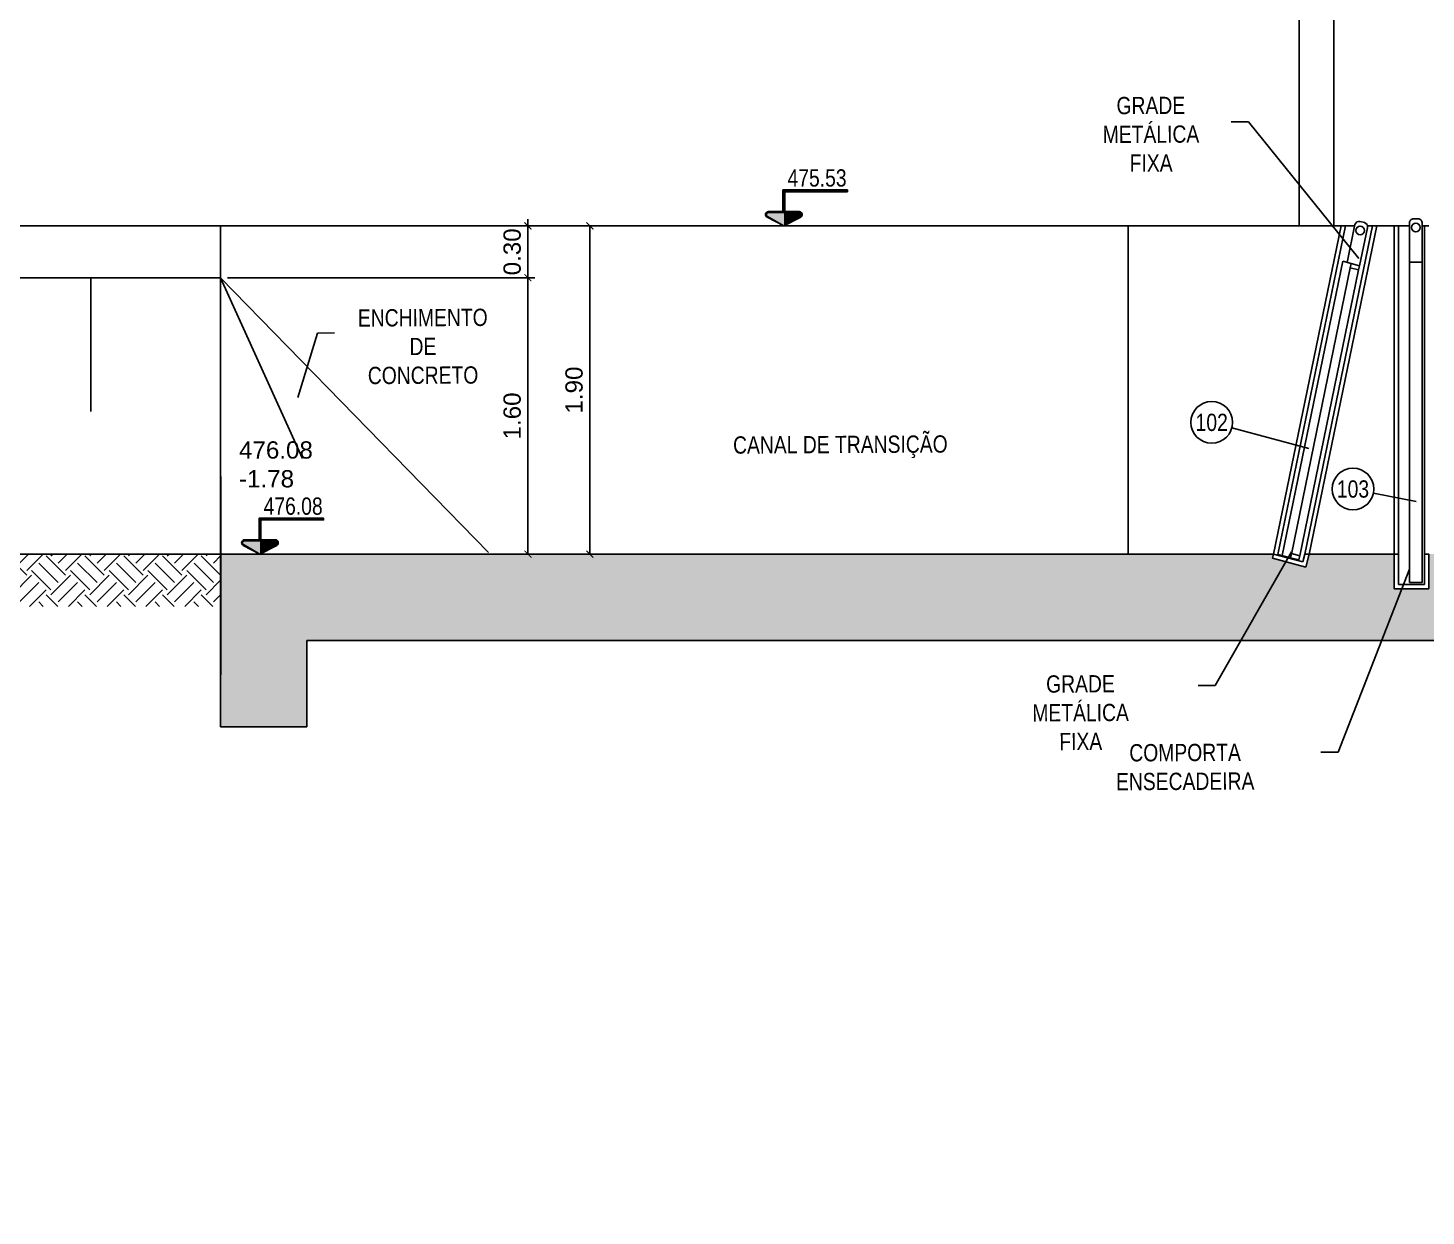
# Model space of a CAD drawing. Header units: feet. Extents: x 0 to 285374, y 0 to 9111566.
# Drawn here: x 285088.4 to 285096.49, y 9111346.33 to 9111353.21 of the extents above; entities that cross this region are included whole.
import ezdxf
from ezdxf import colors
from ezdxf.entities.mleader import LeaderData, LeaderLine
from ezdxf.enums import TextEntityAlignment as Align
from ezdxf.math import Vec2, Vec3

# ---------------------------------------------------------------- set-up
doc = ezdxf.new("R2010")
doc.units = ezdxf.units.FT
doc.header["$MEASUREMENT"] = 0
doc.layers.get('0').update_dxf_attribs({"linetype": 'CONTINUOUS'})
doc.layers.get('DEFPOINTS').update_dxf_attribs({"linetype": 'CONTINUOUS'})
for name, color, linetype in [('01', 1, 'CONTINUOUS'), ('02', 7, 'CONTINUOUS'), ('04', 4, 'CONTINUOUS'), ('A-NIVEIS', 1, 'CONTINUOUS'), ('A-TEXTO', 2, 'CONTINUOUS'), ('H-SA-CONTORNO', 2, 'CONTINUOUS'), ('H-SA-DIM', 1, 'CONTINUOUS'), ('H-SA-ESTRUTURA (CORTE)', 5, 'CONTINUOUS'), ('H-SA-HTC CONCRETO', 253, 'CONTINUOUS'), ('H-SA-TEXTO', 2, 'CONTINUOUS'), ('INDIC', 2, 'CONTINUOUS'), ('Left View-H-SA-EQUIP', 1, 'CONTINUOUS')]:
    doc.layers.add(name, color=color, linetype=linetype)
doc.styles.add('EGC_Arial_2.0mm', font='arial.ttf', dxfattribs={"width": 0.8, "height": 2})
doc.styles.get("Standard").update_dxf_attribs({"font": 'arial.ttf'})
doc.dimstyles.new('Copy of EGC_2.0mm', dxfattribs={"dimtxt": 0.1, "dimasz": 0.04, "dimexe": 0.04, "dimexo": 0.04, "dimgap": 0.04, "dimtad": 1, "dimzin": 1, "dimdsep": 46, "dimtxsty": 'Standard', "dimblk": 'ARCHTICK', "dimcen": 0, "dimclrd": 1, "dimclre": 1, "dimclrt": 2, "dimazin": 0, "dimtfac": 1, "dimtix": 1, "dimtmove": 1, "dimatfit": 3, "dimldrblk": 'NONE', "dimfxl": 0.002, "dimtolj": 1, "dimtzin": 0, "dimlwd": -1, "dimarcsym": 0})

# ---------------------------------------------------------------- blocks, each defined once
blk = doc.blocks.new('_None')
blk = doc.blocks.new('_ArchTick')
at = {"color": 0, "linetype": 'ByBlock', "const_width": 0.15}
blk.add_lwpolyline([(-0.5, -0.5), (0.5, 0.5)], dxfattribs=at)
blk = doc.blocks.new('*D1182')
at = {"layer": 'DEFPOINTS', "color": 0, "transparency": 16777216}
for p in [(285091.0334, 9111352.0623), (285091.2944, 9111352.0623), (285089.5154, 9111351.7623)]:
    blk.add_point(p, dxfattribs=at)
at = {"layer": 'H-SA-DIM', "color": 1, "transparency": 16777216}
for p, q in [((285091.2944, 9111352.0623), (285091.2944, 9111352.1023)), ((285091.2944, 9111351.7623), (285091.2944, 9111352.0623)), ((285091.2944, 9111351.7623), (285091.2944, 9111351.7223))]:
    blk.add_line(p, q, dxfattribs=at)
at = {"layer": 'H-SA-DIM', "color": 1, "lineweight": -2, "transparency": 16777216}
for p, q in [((285091.0734, 9111352.0623), (285091.3344, 9111352.0623)), ((285089.5554, 9111351.7623), (285091.3344, 9111351.7623))]:
    blk.add_line(p, q, dxfattribs=at)
at = {"layer": 'H-SA-DIM', "color": 1, "transparency": 16777216, "xscale": 0.04, "yscale": 0.04, "zscale": 0.04}
for p, rotation in [((285091.2944, 9111352.0623), 270), ((285091.2944, 9111351.7623), 90)]:
    blk.add_blockref('_ArchTick', p, dxfattribs=dict(at, rotation=rotation))
at = {"layer": 'H-SA-DIM', "color": 2, "transparency": 16777216, "insert": (285091.2033, 9111351.9123), "char_height": 0.1, "attachment_point": 5, "rotation": 90}
blk.add_mtext('\\A1;0.30', dxfattribs=at)
blk = doc.blocks.new('*D1183')
at = {"layer": 'DEFPOINTS', "color": 0, "transparency": 16777216}
for p in [(285089.5154, 9111351.7623), (285089.5156, 9111350.1623), (285091.2944, 9111350.1623)]:
    blk.add_point(p, dxfattribs=at)
at = {"layer": 'H-SA-DIM', "color": 1, "lineweight": -2, "transparency": 16777216}
for p, q in [((285089.5554, 9111351.7623), (285091.3344, 9111351.7623)), ((285089.5556, 9111350.1623), (285091.3344, 9111350.1623))]:
    blk.add_line(p, q, dxfattribs=at)
at = {"layer": 'H-SA-DIM', "color": 1, "transparency": 16777216}
blk.add_line((285091.2944, 9111351.7623), (285091.2944, 9111350.1623), dxfattribs=at)
at = {"layer": 'H-SA-DIM', "color": 1, "transparency": 16777216, "xscale": 0.04, "yscale": 0.04, "zscale": 0.04}
for p, rotation in [((285091.2944, 9111351.7623), 90), ((285091.2944, 9111350.1623), 270)]:
    blk.add_blockref('_ArchTick', p, dxfattribs=dict(at, rotation=rotation))
at = {"layer": 'H-SA-DIM', "color": 2, "transparency": 16777216, "insert": (285091.2033, 9111350.9623), "char_height": 0.1, "attachment_point": 5, "rotation": 90}
blk.add_mtext('\\A1;1.60', dxfattribs=at)
blk = doc.blocks.new('*U1202')
at = {"true_color": 0xffffff}
h = blk.add_hatch(color=7, dxfattribs=at)
h.dxf.hatch_style = 1
edge = h.paths.add_edge_path()
edge.add_line((-0.1, 1.66), (-1.77, 1.66))
edge.add_arc((-1.77, 1.31), 0.35, 90, 240)
edge.add_line((-1.95, 1.01), (0, 0))
edge.add_line((0, 0), (1.95, 1.01))
edge.add_arc((1.77, 1.31), 0.35, 300, 450)
edge.add_line((1.77, 1.66), (0.1, 1.66))
edge.add_line((0.1, 1.66), (0.1, 3.96))
edge.add_line((0.1, 3.96), (7.36, 3.96))
edge.add_line((7.36, 3.96), (7.36, 4.16))
edge.add_line((7.36, 4.16), (-0.1, 4.16))
edge.add_line((-0.1, 4.16), (-0.1, 1.66))
at = {"color": 7, "true_color": 0xffffff}
blk.add_lwpolyline([(-0.1, 1.66), (-1.77, 1.66, 0.767327), (-1.95, 1.01), (0, 0), (1.95, 1.01, 0.767327), (1.77, 1.66), (0.1, 1.66), (0.1, 3.96), (7.36, 3.96), (7.36, 4.16), (-0.1, 4.16)], format="xyb", close=True, dxfattribs=at)
blk.add_lwpolyline([(0, 1.56), (0, 4.06), (7.36, 4.06)])
blk.add_lwpolyline([(0, 0), (-1.9, 1.1, -0.767327), (-1.77, 1.56), (1.77, 1.56, -0.767327), (1.9, 1.1)], format="xyb", close=True)
for points in [[(0, 1.56), (0, 0), (0.93, 1.56), (1.06, 0.61)], [(0.93, 1.56), (1.06, 0.61), (1.86, 1.55), (1.9, 1.1)], [(1.86, 1.55), (1.9, 1.1), (1.99, 1.44), (2, 1.2)]]:
    blk.add_solid(points)
at = {"layer": 'A-TEXTO', "style": 'EGC_Arial_2.0mm', "width": 0.8}
blk.add_attdef('COTA', text='', height=2, dxfattribs=at).set_placement((7.26, 4.56), align=Align.RIGHT)
blk = doc.blocks.new('*D1204')
at = {"layer": 'DEFPOINTS', "color": 0, "transparency": 16777216}
for p in [(285091.387, 9111352.0623), (285089.5156, 9111350.1623), (285091.6527, 9111350.1623)]:
    blk.add_point(p, dxfattribs=at)
at = {"layer": 'H-SA-DIM', "color": 1, "lineweight": -2, "transparency": 16777216}
for p, q in [((285091.427, 9111352.0623), (285091.6927, 9111352.0623)), ((285089.5556, 9111350.1623), (285091.6927, 9111350.1623))]:
    blk.add_line(p, q, dxfattribs=at)
at = {"layer": 'H-SA-DIM', "color": 1, "transparency": 16777216}
blk.add_line((285091.6527, 9111352.0623), (285091.6527, 9111350.1623), dxfattribs=at)
at = {"layer": 'H-SA-DIM', "color": 1, "transparency": 16777216, "xscale": 0.04, "yscale": 0.04, "zscale": 0.04}
for p, rotation in [((285091.6527, 9111352.0623), 90), ((285091.6527, 9111350.1623), 270)]:
    blk.add_blockref('_ArchTick', p, dxfattribs=dict(at, rotation=rotation))
at = {"layer": 'H-SA-DIM', "color": 2, "transparency": 16777216, "insert": (285091.5616, 9111351.1123), "char_height": 0.1, "attachment_point": 5, "rotation": 90}
blk.add_mtext('\\A1;1.90', dxfattribs=at)

msp = doc.modelspace()

# ---------------------------------------------------------------- hatches: boundary and pattern name
h = msp.add_hatch()
h.set_pattern_fill('EARTH', color=251, scale=0.025, angle=45, style=0)
h.set_pattern_definition([(45, (285163.60299, 9111336.14836), (2e-17, 0.2245064), [0.15875, -0.15875]), (45, (285163.5609, 9111336.19045), (2e-17, 0.2245064), [0.15875, -0.15875]), (45, (285163.5188, 9111336.23255), (2e-17, 0.2245064), [0.15875, -0.15875]), (135, (285163.5188, 9111336.26061), (-0.2245064, 2e-17), [0.15875, -0.15875]), (135, (285163.5609, 9111336.30271), (-0.2245064, 2e-17), [0.15875, -0.15875]), (135, (285163.60299, 9111336.3448), (-0.2245064, 2e-17), [0.15875, -0.15875])])
h.paths.add_polyline_path([(285085.075, 9111350.1623), (285085.075, 9111349.8601), (285089.5156, 9111349.8601), (285089.5156, 9111350.1623)])
at = {"layer": 'H-SA-HTC CONCRETO'}
h = msp.add_hatch(color=256, dxfattribs=at)
h.dxf.hatch_style = 1
h.paths.add_polyline_path([(285102.3076, 9111349.0123), (285106.1076, 9111349.0123), (285106.1076, 9111349.7373), (285105.9689, 9111349.7373), (285105.9689, 9111349.6523), (285105.9464, 9111349.6523), (285105.9464, 9111349.7373), (285105.8076, 9111349.7373), (285105.8076, 9111349.3123), (285102.3076, 9111349.3123), (285102.3076, 9111349.7373), (285102.1689, 9111349.7373), (285102.1689, 9111349.6523), (285102.1464, 9111349.6523), (285102.1464, 9111349.7373), (285102.0076, 9111349.7373), (285102.0076, 9111347.5623), (285099.2811, 9111347.5623), (285097.8078, 9111350.1623), (285096.5078, 9111350.1623), (285096.5076, 9111349.9623), (285096.3076, 9111349.9623), (285096.3076, 9111350.1623), (285095.816, 9111350.1623), (285095.7957, 9111350.0864), (285095.6025, 9111350.1382), (285095.609, 9111350.1623), (285089.5161, 9111350.1623), (285089.5156, 9111349.1623), (285090.0156, 9111349.1623), (285090.0156, 9111349.6623), (285097.6007, 9111349.6623), (285099.074, 9111347.0623), (285102.8076, 9111347.0623), (285102.8076, 9111347.5623), (285102.3076, 9111347.5623)])
h.paths.add_polyline_path([(285106.1076, 9111351.4623), (285106.1076, 9111353.0623), (285105.8076, 9111353.0623), (285105.8076, 9111351.4623), (285105.8076, 9111350.3873), (285105.9464, 9111350.3873), (285105.9464, 9111350.4723), (285105.9689, 9111350.4723), (285105.9689, 9111350.3873), (285106.1076, 9111350.3873)])

# ---------------------------------------------------------------- linework, layer by layer
at = {"layer": '01'}
for p, q in [((285089.5154, 9111351.7623), (285085.0749, 9111351.7623)), ((285088.7654, 9111351.7623), (285088.7654, 9111350.9873))]:
    msp.add_line(p, q, dxfattribs=at)
at = {"layer": '02', "color": 1}
for p, q in [((285095.609, 9111350.1623, 478.1983), (285096.0006, 9111352.0623, 478.1983)), ((285095.6344, 9111350.1607, 478.1983), (285096.0264, 9111352.0623, 478.1983)), ((285095.7901, 9111350.1623, 478.1983), (285096.1817, 9111352.0623, 478.1983)), ((285095.816, 9111350.1623, 478.1983), (285096.2076, 9111352.0623, 478.1983)), ((285096.0264, 9111352.0623, 478.1983), (285096.0006, 9111352.0623, 478.1983)), ((285096.0264, 9111352.0623, 478.1983), (285096.0782, 9111352.0623, 478.1983)), ((285096.035, 9111351.8512, 478.1983), (285096.0803, 9111352.0703, 478.1983)), ((285096.1075, 9111351.8318, 478.1983), (285096.1528, 9111352.0509, 478.1983)), ((285096.1351, 9111352.0815, 478.1983), (285096.111, 9111352.088, 478.1983)), ((285096.1531, 9111352.0623, 478.1983), (285096.1817, 9111352.0623, 478.1983)), ((285096.3951, 9111352.0623, 478.1983), (285096.1817, 9111352.0623, 478.1983)), ((285096.3076, 9111350.1623, 478.1983), (285096.3076, 9111352.0623, 478.1983)), ((285096.3326, 9111350.1623, 478.1983), (285096.3326, 9111352.0623, 478.1983)), ((285096.5076, 9111352.0623, 478.1983), (285096.4701, 9111352.0623, 478.1983)), ((285096.4826, 9111350.1623, 478.1983), (285096.4826, 9111352.0623, 478.1983)), ((285095.6585, 9111350.1542, 478.1983), (285096.0109, 9111351.8577, 478.1983)), ((285096.0109, 9111351.8577, 478.1983), (285096.0592, 9111351.8448, 478.1983)), ((285095.7125, 9111350.1623, 478.1983), (285096.0527, 9111351.8206, 478.1983)), ((285095.7616, 9111350.1525, 478.1983), (285096.101, 9111351.8077, 478.1983)), ((285096.0592, 9111351.8448, 478.1983), (285096.0527, 9111351.8206, 478.1983)), ((285096.0527, 9111351.8206, 478.1983), (285096.101, 9111351.8077, 478.1983)), ((285096.0592, 9111351.8448, 478.1983), (285096.1075, 9111351.8318, 478.1983)), ((285096.1075, 9111351.8318, 478.1983), (285096.101, 9111351.8077, 478.1983)), ((285096.3951, 9111351.8529, 478.1983), (285096.4701, 9111351.8529, 478.1983)), ((285095.609, 9111350.1623, 478.1983), (285095.6025, 9111350.1382, 478.1983)), ((285095.778, 9111350.1171, 478.1983), (285095.609, 9111350.1623, 478.1983)), ((285095.7068, 9111350.1413, 478.1983), (285095.6344, 9111350.1607, 478.1983)), ((285095.7133, 9111350.1654, 478.1983), (285095.7068, 9111350.1413, 478.1983)), ((285095.7133, 9111350.1654, 478.1983), (285095.7616, 9111350.1525, 478.1983)), ((285095.7901, 9111350.1623, 478.1983), (285095.778, 9111350.1171, 478.1983)), ((285095.7901, 9111350.1623, 478.1983), (285095.816, 9111350.1623, 478.1983)), ((285095.816, 9111350.1623, 478.1983), (285095.7957, 9111350.0864, 478.1983)), ((285096.3328, 9111349.9873, 478.1983), (285096.3328, 9111350.1623, 478.1983)), ((285096.4828, 9111349.9873, 478.1983), (285096.4828, 9111350.1623, 478.1983)), ((285095.7957, 9111350.0864, 478.1983), (285095.6025, 9111350.1382, 478.1983)), ((285095.7068, 9111350.1413, 478.1983), (285095.7551, 9111350.1284, 478.1983)), ((285095.7616, 9111350.1525, 478.1983), (285095.7551, 9111350.1284, 478.1983))]:
    msp.add_line(p, q, dxfattribs=at)
at = {"layer": '02', "color": 1, "elevation": 478.1983}
msp.add_lwpolyline([(285096.3951, 9111349.9986), (285096.4701, 9111349.9986), (285096.4701, 9111352.0779, 0.414214), (285096.4451, 9111352.1029), (285096.4201, 9111352.1029, 0.414214), (285096.3951, 9111352.0779)], format="xyb", close=True, dxfattribs=at)
for points in [[(285096.3078, 9111350.1623), (285096.3328, 9111350.1623)], [(285096.4828, 9111350.1623), (285096.5078, 9111350.1623), (285096.5078, 9111349.9623), (285096.3078, 9111349.9623), (285096.3078, 9111350.1623)], [(285096.3328, 9111349.9873), (285096.4828, 9111349.9873)]]:
    msp.add_lwpolyline(points, dxfattribs=at)
at = {"layer": '02', "color": 1}
for centre in [(285096.1101, 9111352.0364, 478.1983), (285096.4326, 9111352.0529, 478.1983)]:
    msp.add_circle(centre, 0.025, dxfattribs=at)
for centre, start, end in [((285096.1045, 9111352.0638, 478.1983), 75, 165), ((285096.1286, 9111352.0573, 478.1983), 345, 75)]:
    msp.add_arc(centre, 0.025, start, end, dxfattribs=at)
at = {"layer": '04'}
msp.add_line((285089.5156, 9111350.1623), (285085.075, 9111350.1623), dxfattribs=at)
at = {"layer": 'H-SA-CONTORNO', "ltscale": 0.75}
msp.add_line((285096.0006, 9111352.0623, 478.1983), (285086.5154, 9111352.0623), dxfattribs=at)
at = {"layer": 'H-SA-DIM'}
for q in [(285089.5154, 9111349.4623), (285089.5164, 9111349.4633), (285091.0652, 9111350.1723), (285089.9889, 9111350.7156)]:
    msp.add_line((285089.5154, 9111351.7623), q, dxfattribs=at)
at = {"layer": 'H-SA-ESTRUTURA (CORTE)'}
for p, q in [((285089.5156, 9111350.1623), (285089.5156, 9111349.1623)), ((285095.609, 9111350.1623, 478.1983), (285089.5156, 9111350.1623)), ((285096.3078, 9111350.1623, 478.1983), (285095.816, 9111350.1623, 478.1983)), ((285090.0156, 9111349.1623), (285090.0156, 9111349.6623)), ((285097.6007, 9111349.6623, 478.1983), (285090.0156, 9111349.6623)), ((285089.5156, 9111349.1623), (285090.0156, 9111349.1623))]:
    msp.add_line(p, q, dxfattribs=at)
at = {"layer": 'Left View-H-SA-EQUIP', "linetype": 'ByBlock', "lineweight": -2}
for p, q in [((285095.7576, 9111352.0623, 478.1983), (285095.7576, 9111358.8812, 478.1983)), ((285095.9576, 9111352.0623, 478.1983), (285095.9576, 9111358.5812, 478.1983))]:
    msp.add_line(p, q, dxfattribs=at)

# ---------------------------------------------------------------- next in the draw order: leaders
at = {"layer": 'H-SA-TEXTO'}
ml = msp.add_multileader_mtext('Standard', dxfattribs=at)
ml.set_content('CANAL DE TRANSIÇÃO', color=2, style='EGC_Arial_2.0mm')
ml.set_leader_properties(color=1, linetype='ByLayer', lineweight=-1)
ml.set_arrow_properties(name='NONE')
ml.build(insert=Vec2(0, 0))
ml.multileader.update_dxf_attribs({"text_left_attachment_type": 2, "text_right_attachment_type": 2, "dogleg_length": 1.9819, "arrow_head_size": 0.075, "scale": 0.05})
ctx = ml.context
ctx.base_point, ctx.scale, ctx.char_height, ctx.arrow_head_size, ctx.landing_gap_size, ctx.plane_origin, ctx.plane_x_axis, ctx.plane_y_axis = Vec3(285092.5591, 9111373.3392), 0.05, 0.1, 0.075, 0.05, Vec3(285473.4464, 9111435.6004), Vec3(0.999987, 0.005007), Vec3(-0.005007, 0.999987)
ctx.left_attachment, ctx.right_attachment, ctx.text_align_type = 2, 2, 1
notes = []
notes.append((ctx, [(0, (0, 0, 0), (0, 0), (1, 0), 1, [])]))
ctx.mtext.insert, ctx.mtext.text_direction, ctx.mtext.rotation, ctx.mtext.width, ctx.mtext.defined_height, ctx.mtext.alignment, ctx.mtext.flow_direction = Vec3(285093.2244, 9111373.4179), Vec3(0.999987, 0.005007), 0.005007, 3.390088210153408e-11, 1.047, 2, 5
ctx.mtext.has_bg_fill, ctx.mtext.bg_color, ctx.mtext.bg_scale_factor, ctx.mtext.bg_transparency, ctx.mtext.use_window_bg_color = 1, -1073741824, 1, 0, 1
ml = msp.add_multileader_mtext('Standard', dxfattribs=at)
ml.set_content('GRADE METÁLICA FIXA', color=2, style='EGC_Arial_2.0mm')
ml.set_leader_properties(color=1, linetype='ByLayer', lineweight=-1)
ml.set_arrow_properties(name='NONE')
ml.build(insert=Vec2(0, 0))
ml.multileader.update_dxf_attribs({"text_left_attachment_type": 2, "text_right_attachment_type": 2, "dogleg_length": 1.9819, "arrow_head_size": 0.075, "scale": 0.05})
ctx = ml.context
ctx.base_point, ctx.scale, ctx.char_height, ctx.arrow_head_size, ctx.landing_gap_size, ctx.plane_origin, ctx.plane_x_axis, ctx.plane_y_axis = Vec3(285094.4344, 9111352.6598, 478.1983), 0.05, 0.1, 0.075, 0.05, Vec3(285171.4571, 9111351.8037, 478.1983), Vec3(0.999987, 0.005007), Vec3(-0.005007, 0.999987)
ctx.left_attachment, ctx.right_attachment, ctx.text_align_type = 2, 2, 1
notes.append((ctx, [(1, (1, 1, 0), (285095.4637, 9111352.665, 478.1983), (-0.999987, -0.005007), 0.0991, [(0, [(285096.1025, 9111351.8729, 478.1983)], 0, [])])]))
ctx.mtext.insert, ctx.mtext.text_direction, ctx.mtext.rotation, ctx.mtext.width, ctx.mtext.alignment, ctx.mtext.flow_direction = Vec3(285094.8988, 9111352.8098, 478.1983), Vec3(0.999987, 0.005007), 0.005007, 0.966137, 2, 5
ctx.mtext.has_bg_fill, ctx.mtext.bg_color, ctx.mtext.bg_scale_factor, ctx.mtext.bg_transparency, ctx.mtext.use_window_bg_color = 1, -1073741824, 1, 0, 1
ml = msp.add_multileader_mtext('Standard', dxfattribs=at)
ml.set_content('COMPORTA ENSECADEIRA ', color=2, style='EGC_Arial_2.0mm')
ml.set_leader_properties(color=1, linetype='ByLayer', lineweight=-1)
ml.set_arrow_properties(name='NONE')
ml.build(insert=Vec2(0, 0))
ml.multileader.update_dxf_attribs({"text_left_attachment_type": 2, "text_right_attachment_type": 2, "dogleg_length": 1.9819, "arrow_head_size": 0.075, "scale": 0.05})
ctx = ml.context
ctx.base_point, ctx.scale, ctx.char_height, ctx.arrow_head_size, ctx.landing_gap_size, ctx.plane_origin, ctx.plane_x_axis, ctx.plane_y_axis = Vec3(285094.311, 9111349.0082, 478.1983), 0.05, 0.1, 0.075, 0.05, Vec3(285171.8581, 9111346.6348, 478.1983), Vec3(0.999987, 0.005007), Vec3(-0.005007, 0.999987)
ctx.left_attachment, ctx.right_attachment, ctx.text_align_type = 2, 2, 1
notes.append((ctx, [(1, (1, 1, 0), (285095.9826, 9111349.0166, 478.1983), (-0.999987, -0.005007), 0.0991, [(0, [(285096.3952, 9111350.0753, 478.1983)], 0, [])])]))
ctx.mtext.insert, ctx.mtext.text_direction, ctx.mtext.rotation, ctx.mtext.width, ctx.mtext.defined_height, ctx.mtext.alignment, ctx.mtext.flow_direction = Vec3(285095.097, 9111349.0639, 478.1983), Vec3(0.999987, 0.005007), 0.005007, 1.552493, 0.8915, 2, 5
ctx.mtext.has_bg_fill, ctx.mtext.bg_color, ctx.mtext.bg_scale_factor, ctx.mtext.bg_transparency, ctx.mtext.use_window_bg_color = 1, -1073741824, 1, 0, 1
for ctx, leaders in notes:
    for number, flags, end, landing, length, lines in leaders:
        leader = LeaderData()
        leader.index, (leader.has_last_leader_line, leader.has_dogleg_vector, leader.attachment_direction) = number, flags
        leader.last_leader_point, leader.dogleg_vector, leader.dogleg_length = Vec3(end), Vec3(landing), length
        for number, points, colour, breaks in lines:
            line = LeaderLine()
            line.index, line.vertices, line.color, line.breaks = number, Vec3.list(points), colors.encode_raw_color(colour), breaks
            leader.lines.append(line)
        ctx.leaders.append(leader)

# ---------------------------------------------------------------- next in the draw order: leaders
ml = msp.add_multileader_mtext('Standard', dxfattribs=at)
ml.set_content('SALA DE BOMBAS', color=2, style='EGC_Arial_2.0mm')
ml.set_leader_properties(color=1, linetype='ByLayer', lineweight=-1)
ml.set_arrow_properties(name='NONE')
ml.build(insert=Vec2(0, 0))
ml.multileader.update_dxf_attribs({"text_left_attachment_type": 2, "text_right_attachment_type": 2, "dogleg_length": 1.9819, "arrow_head_size": 0.075, "scale": 0.05})
ctx = ml.context
ctx.base_point, ctx.scale, ctx.char_height, ctx.arrow_head_size, ctx.landing_gap_size, ctx.plane_origin, ctx.plane_x_axis, ctx.plane_y_axis = Vec3(285098.6069, 9111356.4025, 478.1983), 0.05, 0.1, 0.075, 0.05, Vec3(285474.2818, 9111418.6201, 478.1983), Vec3(0.999987, 0.005007), Vec3(-0.005007, 0.999987)
ctx.left_attachment, ctx.right_attachment, ctx.text_align_type = 2, 2, 1
notes = []
notes.append((ctx, [(0, (0, 0, 0), (0, 0), (1, 0), 1, [])]))
ctx.mtext.insert, ctx.mtext.text_direction, ctx.mtext.rotation, ctx.mtext.width, ctx.mtext.defined_height, ctx.mtext.alignment, ctx.mtext.flow_direction = Vec3(285099.1418, 9111356.4569, 478.1983), Vec3(0.999987, 0.005007), 0.005007, 1.068665, 0.1888, 2, 5
ctx.mtext.has_bg_fill, ctx.mtext.bg_color, ctx.mtext.bg_scale_factor, ctx.mtext.bg_transparency, ctx.mtext.use_window_bg_color = 1, -1073741824, 1, 0, 1
for ctx, leaders in notes:
    for number, flags, end, landing, length, lines in leaders:
        leader = LeaderData()
        leader.index, (leader.has_last_leader_line, leader.has_dogleg_vector, leader.attachment_direction) = number, flags
        leader.last_leader_point, leader.dogleg_vector, leader.dogleg_length = Vec3(end), Vec3(landing), length
        for number, points, colour, breaks in lines:
            line = LeaderLine()
            line.index, line.vertices, line.color, line.breaks = number, Vec3.list(points), colors.encode_raw_color(colour), breaks
            leader.lines.append(line)
        ctx.leaders.append(leader)

# ---------------------------------------------------------------- next in the draw order: linework, layer by layer
at = {"layer": 'INDIC', "color": 1, "linetype": 'Continuous'}
for p, q in [((285095.368, 9111350.8938, 478.1983), (285095.813, 9111350.7745, 478.1983)), ((285096.1875, 9111350.5162, 956.3966), (285096.4351, 9111350.4677, 956.3966))]:
    msp.add_line(p, q, dxfattribs=at)
for centre in [(285095.2514, 9111350.9251, 478.1983), (285096.069, 9111350.5394, 956.3966)]:
    msp.add_circle(centre, 0.1207, dxfattribs=at)

# ---------------------------------------------------------------- next in the draw order: block references
at = {"layer": 'A-NIVEIS', "xscale": 0.05, "yscale": 0.05, "zscale": 0.05}
for p, values in [((285092.7753, 9111352.0623), {'COTA': '475.53'}), ((285089.7434, 9111350.1623), {'COTA': '476.08'})]:
    msp.add_blockref('*U1202', p, dxfattribs=at).add_auto_attribs(values)

# ---------------------------------------------------------------- next in the draw order: texts
at = {"layer": 'INDIC', "color": 2, "style": 'EGC_Arial_2.0mm', "width": 0.8}
for s, p in [('102', (285095.2514, 9111350.9251, 478.1983)), ('103', (285096.069, 9111350.5394, 956.3966))]:
    msp.add_text(s, height=0.1, dxfattribs=at).set_placement(p, align=Align.MIDDLE_CENTER)

# ---------------------------------------------------------------- next in the draw order: dimensions: what is measured, and where the dimension line sits
at = {"layer": 'H-SA-DIM'}
for base, p2, picture, middle in [((285091.2944, 9111352.0623), (285091.0334, 9111352.0623), '*D1182', (285091.2033, 9111351.9123)), ((285091.2944, 9111350.1623), (285089.5156, 9111350.1623), '*D1183', (285091.2033, 9111350.9623))]:
    dim = msp.add_linear_dim(base=base, p1=(285089.5154, 9111351.7623), p2=p2, angle=90, dimstyle='Copy of EGC_2.0mm', dxfattribs=at)
    dim.commit()
    dim.dimension.update_dxf_attribs({"geometry": picture, "text_midpoint": middle})

# ---------------------------------------------------------------- next in the draw order: leaders
at = {"layer": 'H-SA-TEXTO'}
ml = msp.add_multileader_mtext('Standard', dxfattribs=at)
ml.set_content('GRADE METÁLICA FIXA', color=2, style='EGC_Arial_2.0mm')
ml.set_leader_properties(color=1, linetype='ByLayer', lineweight=-1)
ml.set_arrow_properties(name='NONE')
ml.build(insert=Vec2(0, 0))
ml.multileader.update_dxf_attribs({"text_left_attachment_type": 2, "text_right_attachment_type": 2, "dogleg_length": 1.9819, "arrow_head_size": 0.075, "scale": 0.05})
ctx = ml.context
ctx.base_point, ctx.scale, ctx.char_height, ctx.arrow_head_size, ctx.landing_gap_size, ctx.plane_origin, ctx.plane_x_axis, ctx.plane_y_axis = Vec3(285093.8113, 9111349.3945, 478.1983), 0.05, 0.1, 0.075, 0.05, Vec3(285171.5254, 9111347.0201, 478.1983), Vec3(0.999987, 0.005007), Vec3(-0.005007, 0.999987)
ctx.left_attachment, ctx.right_attachment, ctx.text_align_type = 2, 2, 1
notes = []
notes.append((ctx, [(1, (1, 1, 0), (285095.2714, 9111349.4019, 478.1983), (-0.999987, -0.005007), 0.0991, [(0, [(285095.7133, 9111350.1754, 478.1983)], 0, [])])]))
ctx.mtext.insert, ctx.mtext.text_direction, ctx.mtext.rotation, ctx.mtext.width, ctx.mtext.defined_height, ctx.mtext.alignment, ctx.mtext.flow_direction = Vec3(285094.4915, 9111349.4614, 478.1983), Vec3(0.999987, 0.005007), 0.005007, 1.516341, 0.8915, 2, 5
ctx.mtext.has_bg_fill, ctx.mtext.bg_color, ctx.mtext.bg_scale_factor, ctx.mtext.bg_transparency, ctx.mtext.use_window_bg_color = 1, -1073741824, 1, 0, 1
for ctx, leaders in notes:
    for number, flags, end, landing, length, lines in leaders:
        leader = LeaderData()
        leader.index, (leader.has_last_leader_line, leader.has_dogleg_vector, leader.attachment_direction) = number, flags
        leader.last_leader_point, leader.dogleg_vector, leader.dogleg_length = Vec3(end), Vec3(landing), length
        for number, points, colour, breaks in lines:
            line = LeaderLine()
            line.index, line.vertices, line.color, line.breaks = number, Vec3.list(points), colors.encode_raw_color(colour), breaks
            leader.lines.append(line)
        ctx.leaders.append(leader)

# ---------------------------------------------------------------- next in the draw order: leaders
ml = msp.add_multileader_mtext('Standard', dxfattribs=at)
ml.set_content('ENCHIMENTO DE CONCRETO', color=2, style='EGC_Arial_2.0mm')
ml.set_leader_properties(color=1, linetype='ByLayer', lineweight=-1)
ml.set_arrow_properties(name='NONE')
ml.build(insert=Vec2(0, 0))
ml.multileader.update_dxf_attribs({"text_left_attachment_type": 2, "text_right_attachment_type": 2, "dogleg_length": 1.9819, "arrow_head_size": 0.075, "scale": 0.05})
ctx = ml.context
ctx.base_point, ctx.scale, ctx.char_height, ctx.arrow_head_size, ctx.landing_gap_size, ctx.plane_origin, ctx.plane_x_axis, ctx.plane_y_axis = Vec3(285090.1747, 9111351.4429), 0.05, 0.1, 0.075, 0.05, Vec3(285162.8944, 9111349.0686), Vec3(0.999987, 0.005007), Vec3(-0.005007, 0.999987)
ctx.left_attachment, ctx.right_attachment, ctx.text_align_type = 2, 2, 1
notes = []
notes.append((ctx, [(0, (1, 1, 0), (285090.0756, 9111351.4424), (0.999987, 0.005007), 0.0991, [(0, [(285089.9632, 9111351.07)], 0, [])])]))
ctx.mtext.insert, ctx.mtext.text_direction, ctx.mtext.rotation, ctx.mtext.width, ctx.mtext.defined_height, ctx.mtext.alignment, ctx.mtext.flow_direction = Vec3(285090.6854, 9111351.5814), Vec3(0.999987, 0.005007), 0.005007, 1.121371, 0.8915, 2, 5
ctx.mtext.has_bg_fill, ctx.mtext.bg_color, ctx.mtext.bg_scale_factor, ctx.mtext.bg_transparency, ctx.mtext.use_window_bg_color = 1, -1073741824, 1, 0, 1
ml = msp.add_multileader_mtext('Standard', dxfattribs=at)
ml.set_content('CANAL DE TRANSIÇÃO', color=2, style='EGC_Arial_2.0mm')
ml.set_leader_properties(color=1, linetype='ByLayer', lineweight=-1)
ml.set_arrow_properties(name='NONE')
ml.build(insert=Vec2(0, 0))
ml.multileader.update_dxf_attribs({"text_left_attachment_type": 2, "text_right_attachment_type": 2, "dogleg_length": 1.9819, "arrow_head_size": 0.075, "scale": 0.05})
ctx = ml.context
ctx.base_point, ctx.scale, ctx.char_height, ctx.arrow_head_size, ctx.landing_gap_size, ctx.plane_origin, ctx.plane_x_axis, ctx.plane_y_axis = Vec3(285092.4368, 9111350.7684, 478.1983), 0.05, 0.1, 0.075, 0.05, Vec3(285473.02, 9111413.3455, 478.1983), Vec3(0.999987, 0.005007), Vec3(-0.005007, 0.999987)
ctx.left_attachment, ctx.right_attachment, ctx.text_align_type = 2, 2, 1
notes.append((ctx, [(0, (0, 0, 0), (0, 0), (1, 0), 1, [])]))
ctx.mtext.insert, ctx.mtext.text_direction, ctx.mtext.rotation, ctx.mtext.width, ctx.mtext.defined_height, ctx.mtext.alignment, ctx.mtext.flow_direction = Vec3(285093.1021, 9111350.8471, 478.1983), Vec3(0.999987, 0.005007), 0.005007, 3.390088210153408e-11, 1.047, 2, 5
ctx.mtext.has_bg_fill, ctx.mtext.bg_color, ctx.mtext.bg_scale_factor, ctx.mtext.bg_transparency, ctx.mtext.use_window_bg_color = 1, -1073741824, 1, 0, 1
for ctx, leaders in notes:
    for number, flags, end, landing, length, lines in leaders:
        leader = LeaderData()
        leader.index, (leader.has_last_leader_line, leader.has_dogleg_vector, leader.attachment_direction) = number, flags
        leader.last_leader_point, leader.dogleg_vector, leader.dogleg_length = Vec3(end), Vec3(landing), length
        for number, points, colour, breaks in lines:
            line = LeaderLine()
            line.index, line.vertices, line.color, line.breaks = number, Vec3.list(points), colors.encode_raw_color(colour), breaks
            leader.lines.append(line)
        ctx.leaders.append(leader)

# ---------------------------------------------------------------- next in the draw order: dimensions: what is measured, and where the dimension line sits
at = {"layer": 'H-SA-DIM'}
dim = msp.add_linear_dim(base=(285091.6527, 9111350.1623), p1=(285091.387, 9111352.0623), p2=(285089.5156, 9111350.1623), angle=90, dimstyle='Copy of EGC_2.0mm', dxfattribs=at)
dim.commit()
dim.dimension.update_dxf_attribs({"geometry": '*D1204', "text_midpoint": (285091.5616, 9111351.1123)})

# ---------------------------------------------------------------- next in the draw order: leaders
at = {"layer": 'H-SA-TEXTO'}
ml = msp.add_multileader_mtext('Standard', dxfattribs=at)
ml.set_content('CANAL DE TRANSIÇÃO', color=2, style='EGC_Arial_2.0mm')
ml.set_leader_properties(color=1, linetype='ByLayer', lineweight=-1)
ml.set_arrow_properties(name='NONE')
ml.build(insert=Vec2(0, 0))
ml.multileader.update_dxf_attribs({"text_left_attachment_type": 2, "text_right_attachment_type": 2, "dogleg_length": 1.9819, "arrow_head_size": 0.075, "scale": 0.05})
ctx = ml.context
ctx.base_point, ctx.scale, ctx.char_height, ctx.arrow_head_size, ctx.landing_gap_size, ctx.plane_origin, ctx.plane_x_axis, ctx.plane_y_axis = Vec3(285092.5591, 9111387.9136), 0.05, 0.1, 0.075, 0.05, Vec3(285473.4464, 9111450.1748), Vec3(0.999987, 0.005007), Vec3(-0.005007, 0.999987)
ctx.left_attachment, ctx.right_attachment, ctx.text_align_type = 2, 2, 1
notes = []
notes.append((ctx, [(0, (0, 0, 0), (0, 0), (1, 0), 1, [])]))
ctx.mtext.insert, ctx.mtext.text_direction, ctx.mtext.rotation, ctx.mtext.width, ctx.mtext.defined_height, ctx.mtext.alignment, ctx.mtext.flow_direction = Vec3(285093.2244, 9111387.9923), Vec3(0.999987, 0.005007), 0.005007, 3.390088210153408e-11, 1.047, 2, 5
ctx.mtext.has_bg_fill, ctx.mtext.bg_color, ctx.mtext.bg_scale_factor, ctx.mtext.bg_transparency, ctx.mtext.use_window_bg_color = 1, -1073741824, 1, 0, 1
for ctx, leaders in notes:
    for number, flags, end, landing, length, lines in leaders:
        leader = LeaderData()
        leader.index, (leader.has_last_leader_line, leader.has_dogleg_vector, leader.attachment_direction) = number, flags
        leader.last_leader_point, leader.dogleg_vector, leader.dogleg_length = Vec3(end), Vec3(landing), length
        for number, points, colour, breaks in lines:
            line = LeaderLine()
            line.index, line.vertices, line.color, line.breaks = number, Vec3.list(points), colors.encode_raw_color(colour), breaks
            leader.lines.append(line)
        ctx.leaders.append(leader)

# ---------------------------------------------------------------- next in the draw order: leaders
ml = msp.add_multileader_mtext('Standard', dxfattribs=at)
ml.set_content('CS-25 - TRECHO 1', color=2, style='EGC_Arial_2.0mm')
ml.set_leader_properties(color=1, linetype='ByLayer', lineweight=-1)
ml.set_arrow_properties(name='NONE')
ml.build(insert=Vec2(0, 0))
ml.multileader.update_dxf_attribs({"text_left_attachment_type": 2, "text_right_attachment_type": 2, "dogleg_length": 1.9819, "arrow_head_size": 0.075, "scale": 0.05})
ctx = ml.context
ctx.base_point, ctx.scale, ctx.char_height, ctx.arrow_head_size, ctx.landing_gap_size, ctx.plane_origin, ctx.plane_x_axis, ctx.plane_y_axis = Vec3(285124.8159, 9111388.0137), 0.05, 0.1, 0.075, 0.05, Vec3(284750.549, 9111449.7625), Vec3(0.999987, -0.005007), Vec3(0.005007, 0.999987)
ctx.left_attachment, ctx.right_attachment, ctx.text_align_type = 2, 2, 1
notes = []
notes.append((ctx, [(0, (0, 0, 0), (0, 0), (1, 0), 1, [])]))
ctx.mtext.insert, ctx.mtext.text_direction, ctx.mtext.rotation, ctx.mtext.width, ctx.mtext.defined_height, ctx.mtext.alignment, ctx.mtext.flow_direction = Vec3(285125.3437, 9111388.0628), Vec3(0.999987, -0.005007), 6.278178, 1.457911, 1.047, 2, 5
ctx.mtext.has_bg_fill, ctx.mtext.bg_color, ctx.mtext.bg_scale_factor, ctx.mtext.bg_transparency, ctx.mtext.use_window_bg_color = 1, -1073741824, 1, 0, 1
for ctx, leaders in notes:
    for number, flags, end, landing, length, lines in leaders:
        leader = LeaderData()
        leader.index, (leader.has_last_leader_line, leader.has_dogleg_vector, leader.attachment_direction) = number, flags
        leader.last_leader_point, leader.dogleg_vector, leader.dogleg_length = Vec3(end), Vec3(landing), length
        for number, points, colour, breaks in lines:
            line = LeaderLine()
            line.index, line.vertices, line.color, line.breaks = number, Vec3.list(points), colors.encode_raw_color(colour), breaks
            leader.lines.append(line)
        ctx.leaders.append(leader)

# ---------------------------------------------------------------- next in the draw order: leaders
ml = msp.add_multileader_mtext('Standard', dxfattribs=at)
ml.set_content('CÂMARA DE DESCARGA', color=2, style='EGC_Arial_2.0mm')
ml.set_leader_properties(color=1, linetype='ByLayer', lineweight=-1)
ml.set_arrow_properties(name='NONE')
ml.build(insert=Vec2(0, 0))
ml.multileader.update_dxf_attribs({"text_left_attachment_type": 2, "text_right_attachment_type": 2, "dogleg_length": 1.9819, "arrow_head_size": 0.075, "scale": 0.05})
ctx = ml.context
ctx.base_point, ctx.scale, ctx.char_height, ctx.arrow_head_size, ctx.landing_gap_size, ctx.plane_origin, ctx.plane_x_axis, ctx.plane_y_axis = Vec3(285120.5339, 9111388.137, 239.0991), 0.05, 0.1, 0.075, 0.05, Vec3(285499.7132, 9111458.0747, 239.0991), Vec3(0.999987, 0.005007), Vec3(-0.005007, 0.999987)
ctx.left_attachment, ctx.right_attachment, ctx.text_align_type = 2, 2, 1
notes = []
notes.append((ctx, [(0, (0, 0, 0), (0, 0), (1, 0), 1, [])]))
ctx.mtext.insert, ctx.mtext.text_direction, ctx.mtext.rotation, ctx.mtext.width, ctx.mtext.defined_height, ctx.mtext.alignment, ctx.mtext.flow_direction = Vec3(285121.2422, 9111388.204, 239.0991), Vec3(0.999987, 0.005007), 0.005007, 1.322834, 0.2562, 2, 5
ctx.mtext.has_bg_fill, ctx.mtext.bg_color, ctx.mtext.bg_scale_factor, ctx.mtext.bg_transparency, ctx.mtext.use_window_bg_color = 1, -1073741824, 1, 0, 1
for ctx, leaders in notes:
    for number, flags, end, landing, length, lines in leaders:
        leader = LeaderData()
        leader.index, (leader.has_last_leader_line, leader.has_dogleg_vector, leader.attachment_direction) = number, flags
        leader.last_leader_point, leader.dogleg_vector, leader.dogleg_length = Vec3(end), Vec3(landing), length
        for number, points, colour, breaks in lines:
            line = LeaderLine()
            line.index, line.vertices, line.color, line.breaks = number, Vec3.list(points), colors.encode_raw_color(colour), breaks
            leader.lines.append(line)
        ctx.leaders.append(leader)

# ---------------------------------------------------------------- next in the draw order: leaders
ml = msp.add_multileader_mtext('Standard', dxfattribs=at)
ml.set_content('CÂMARA DE DESCARGA', color=2, style='EGC_Arial_2.0mm')
ml.set_leader_properties(color=1, linetype='ByLayer', lineweight=-1)
ml.set_arrow_properties(name='NONE')
ml.build(insert=Vec2(0, 0))
ml.multileader.update_dxf_attribs({"text_left_attachment_type": 2, "text_right_attachment_type": 2, "dogleg_length": 1.9819, "arrow_head_size": 0.075, "scale": 0.05})
ctx = ml.context
ctx.base_point, ctx.scale, ctx.char_height, ctx.arrow_head_size, ctx.landing_gap_size, ctx.plane_origin, ctx.plane_x_axis, ctx.plane_y_axis = Vec3(285120.5257, 9111352.9792, 477.0952), 0.05, 0.1, 0.075, 0.05, Vec3(285502.655, 9111415.5799, 477.0952), Vec3(0.999987, 0.005007), Vec3(-0.005007, 0.999987)
ctx.left_attachment, ctx.right_attachment, ctx.text_align_type = 2, 2, 1
notes = []
notes.append((ctx, [(0, (0, 0, 0), (0, 0), (1, 0), 1, [])]))
ctx.mtext.insert, ctx.mtext.text_direction, ctx.mtext.rotation, ctx.mtext.width, ctx.mtext.defined_height, ctx.mtext.alignment, ctx.mtext.flow_direction = Vec3(285121.234, 9111353.0462, 477.0952), Vec3(0.999987, 0.005007), 0.005007, 1.322834, 0.2562, 2, 5
ctx.mtext.has_bg_fill, ctx.mtext.bg_color, ctx.mtext.bg_scale_factor, ctx.mtext.bg_transparency, ctx.mtext.use_window_bg_color = 1, -1073741824, 1, 0, 1
for ctx, leaders in notes:
    for number, flags, end, landing, length, lines in leaders:
        leader = LeaderData()
        leader.index, (leader.has_last_leader_line, leader.has_dogleg_vector, leader.attachment_direction) = number, flags
        leader.last_leader_point, leader.dogleg_vector, leader.dogleg_length = Vec3(end), Vec3(landing), length
        for number, points, colour, breaks in lines:
            line = LeaderLine()
            line.index, line.vertices, line.color, line.breaks = number, Vec3.list(points), colors.encode_raw_color(colour), breaks
            leader.lines.append(line)
        ctx.leaders.append(leader)

# ---------------------------------------------------------------- next in the draw order: leaders
ml = msp.add_multileader_mtext('Standard', dxfattribs=at)
ml.set_content('CS-25 - TRECHO 1', color=2, style='EGC_Arial_2.0mm')
ml.set_leader_properties(color=1, linetype='ByLayer', lineweight=-1)
ml.set_arrow_properties(name='NONE')
ml.build(insert=Vec2(0, 0))
ml.multileader.update_dxf_attribs({"text_left_attachment_type": 2, "text_right_attachment_type": 2, "dogleg_length": 1.9819, "arrow_head_size": 0.075, "scale": 0.05})
ctx = ml.context
ctx.base_point, ctx.scale, ctx.char_height, ctx.arrow_head_size, ctx.landing_gap_size, ctx.plane_origin, ctx.plane_x_axis, ctx.plane_y_axis = Vec3(285123.9262, 9111352.3635, -1.1031), 0.05, 0.1, 0.075, 0.05, Vec3(285502.8356, 9111414.5522, -1.1031), Vec3(0.999987, 0.005007), Vec3(-0.005007, 0.999987)
ctx.left_attachment, ctx.right_attachment, ctx.text_align_type = 2, 2, 1
notes = []
notes.append((ctx, [(0, (0, 0, 0), (0, 0), (1, 0), 1, [])]))
ctx.mtext.insert, ctx.mtext.text_direction, ctx.mtext.rotation, ctx.mtext.width, ctx.mtext.defined_height, ctx.mtext.alignment, ctx.mtext.flow_direction = Vec3(285124.4535, 9111352.4179, -1.1031), Vec3(0.999987, 0.005007), 0.005007, 1.246902, 1.047, 2, 5
ctx.mtext.has_bg_fill, ctx.mtext.bg_color, ctx.mtext.bg_scale_factor, ctx.mtext.bg_transparency, ctx.mtext.use_window_bg_color = 1, -1073741824, 1, 0, 1
for ctx, leaders in notes:
    for number, flags, end, landing, length, lines in leaders:
        leader = LeaderData()
        leader.index, (leader.has_last_leader_line, leader.has_dogleg_vector, leader.attachment_direction) = number, flags
        leader.last_leader_point, leader.dogleg_vector, leader.dogleg_length = Vec3(end), Vec3(landing), length
        for number, points, colour, breaks in lines:
            line = LeaderLine()
            line.index, line.vertices, line.color, line.breaks = number, Vec3.list(points), colors.encode_raw_color(colour), breaks
            leader.lines.append(line)
        ctx.leaders.append(leader)

# ---------------------------------------------------------------- next in the draw order: linework, layer by layer
at = {"layer": 'H-SA-CONTORNO', "ltscale": 0.75}
for p, q in [((285089.5154, 9111352.0623), (285089.5154, 9111351.7623)), ((285094.7676, 9111352.0623, 425.775), (285094.7676, 9111350.1623, 478.2549))]:
    msp.add_line(p, q, dxfattribs=at)

# ---------------------------------------------------------------- next in the draw order: texts
at = {"layer": 'H-SA-DIM', "insert": (285089.6224, 9111350.8154), "char_height": 0.1, "attachment_point": 1}
msp.add_mtext_dynamic_manual_height_columns('476.08\\P-1.78', width=0.014486, gutter_width=0.5, heights=[0], dxfattribs=at)

doc.saveas('drawing.dxf')
